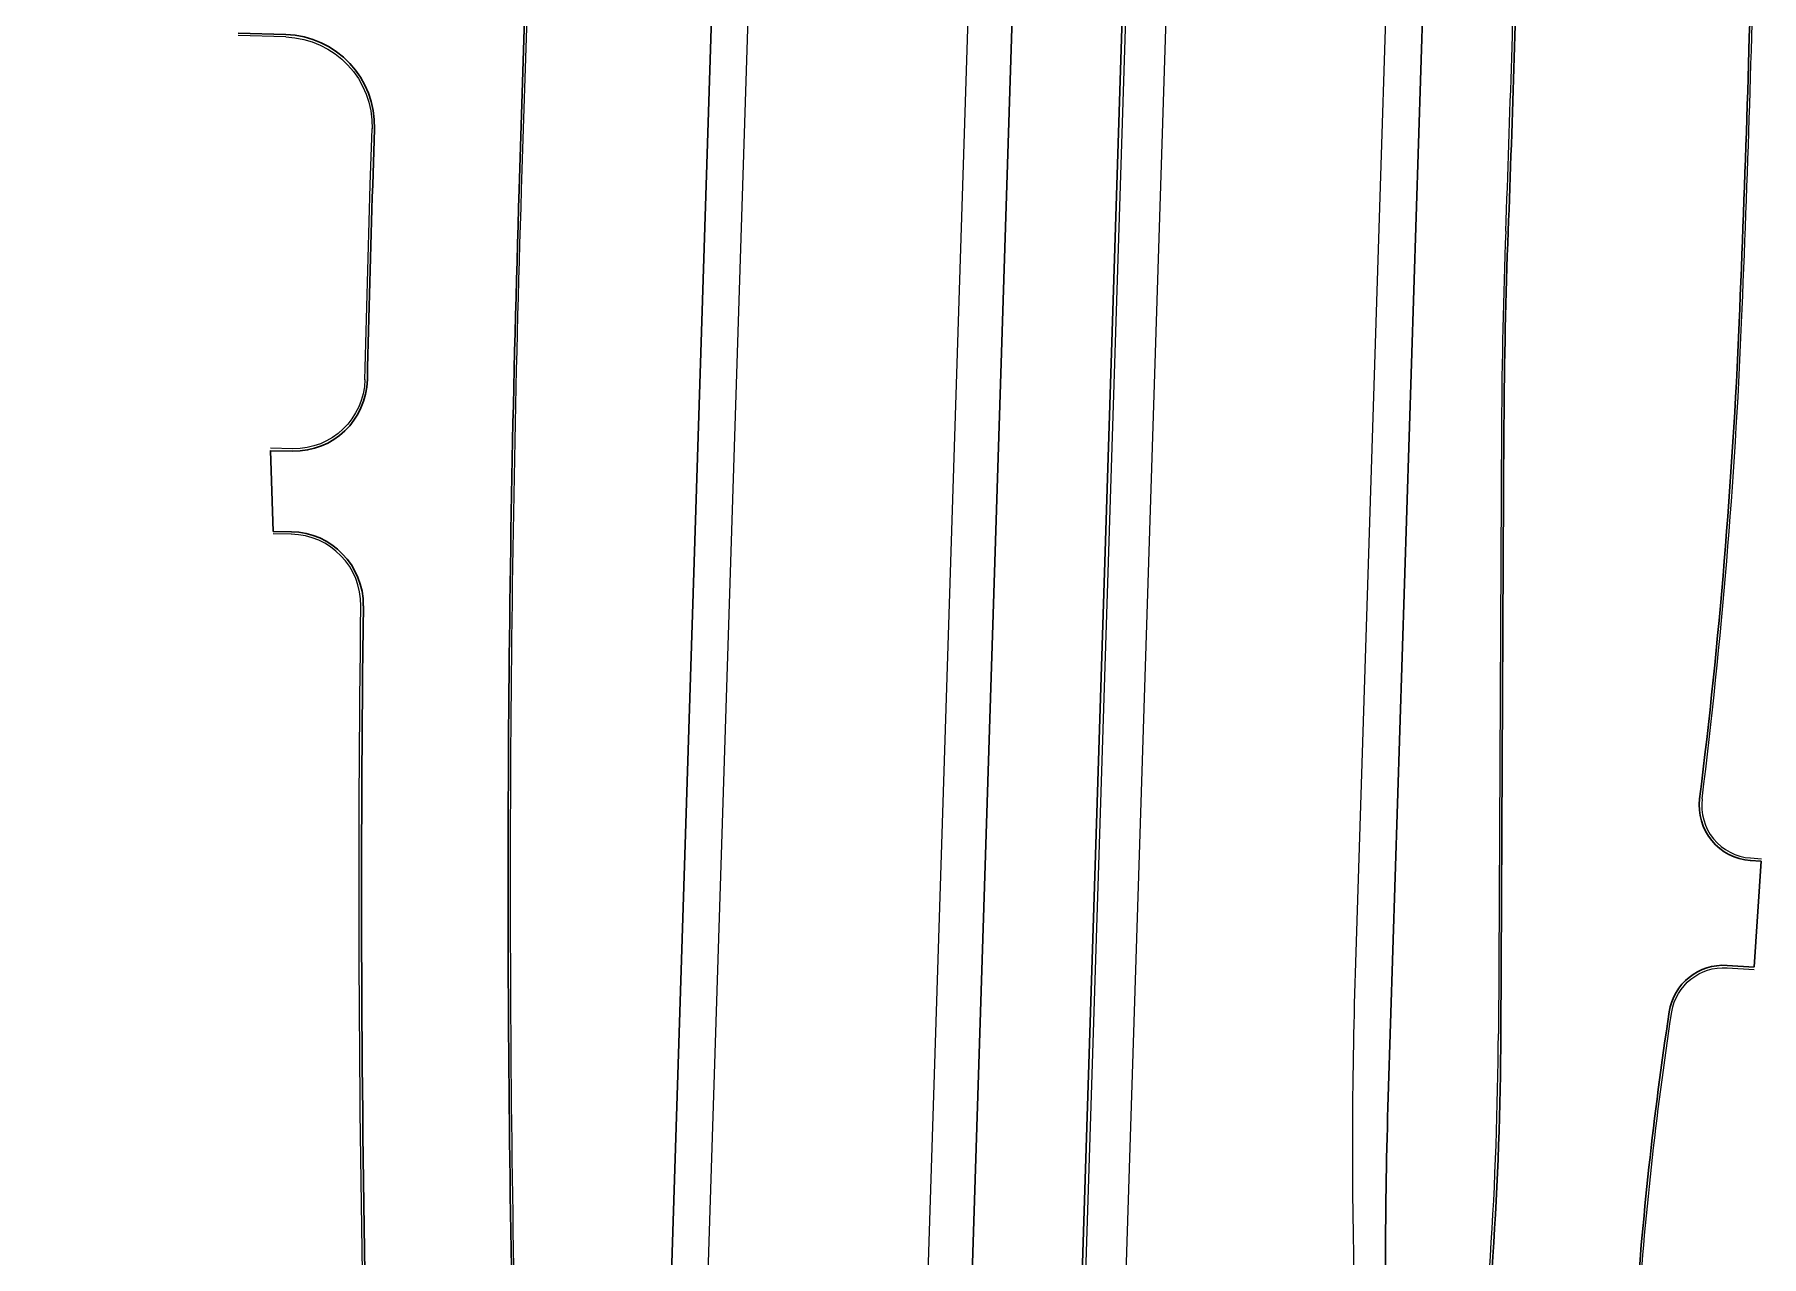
# Model space of a CAD drawing. Extents: x 2536801 to 2538856, y 7112140 to 7131569.
# Drawn here: x 2537846.6 to 2538318, y 7124406.1 to 7124739.6 of the extents above; entities that cross this region are included whole.
import ezdxf

# ---------------------------------------------------------------- set-up
doc = ezdxf.new("R2010")
doc.units = 0
doc.header["$LTSCALE"] = 100
doc.header["$MEASUREMENT"] = 0
for name, color, linetype, lineweight in [('D_BOC_FR', 3, 'Continuous', 13), ('D_CTB_1', 2, 'Continuous', 0), ('D_DRVWY_1', 6, 'Continuous', 30), ('D_EOS_ML', 7, 'Continuous', 30), ('D_EOS_RMP', 1, 'Continuous', 30), ('D_EOT_ML', 7, 'Continuous', 13), ('D_EOT_RMP', 1, 'Continuous', 13), ('D_FOC_FR', 3, 'Continuous', 30)]:
    doc.layers.add(name, color=color, linetype=linetype, lineweight=lineweight)

msp = doc.modelspace()

# ---------------------------------------------------------------- linework, layer by layer
at = {"layer": 'D_BOC_FR', "lineweight": 0}
for p, q in [((2537979.52, 7124697.31), (2537986.79, 7124925.62)), ((2537938.2, 7124698.61), (2537938.69, 7124714.02)), ((2538247.01, 7124632.95), (2538246.15, 7124466.93)), ((2538241.26, 7124365.07), (2538243.98, 7124406.21))]:
    msp.add_line(p, q, dxfattribs=at)
for centre, radius, start, end in [((2532303.2, 7124913.92), 5949.33, 357.80396, 358.717179), ((2532303.2, 7124913.92), 6014.67, 357.590071, 358.723659), ((2539847.66, 7124624.61), 1600.67, 177.80396, 179.70142), ((2536713.3, 7124728.31), 1600.67, 352.9216, 357.59007), ((2537246.83, 7124472.14), 999.33, 356.21744, 359.70142)]:
    msp.add_arc(centre, radius, start, end, dxfattribs=at)
at = {"layer": 'D_BOC_FR', "lineweight": 0, "extrusion": (0, 0, -1)}
for centre, radius, start, end in [((-2543937.83, 7124507.44), 6002.67, 1.316599, 1.824983), ((-2543937.83, 7124507.45), 5961.33, 358.81023, 1.825097), ((-2543937.83, 7124507.44), 6002.67, 358.810136, 0.729073), ((-2539281.36, 7124322.01), 999.33, 3.78288, 8.68345)]:
    msp.add_arc(centre, radius, start, end, dxfattribs=at)
at = {"layer": 'D_CTB_1', "linetype": 'Continuous', "lineweight": 0, "ltscale": 0.025}
msp.add_line((2538079.62, 7122710.13), (2538251.41, 7128101.79), dxfattribs=at)
at = {"layer": 'D_DRVWY_1', "lineweight": 0}
for p, q in [((2537915.14, 7124738.98), (2537902.15, 7124739.39)), ((2537917.07, 7124626.6), (2537910.95, 7124626.71)), ((2537916.66, 7124603.27), (2537911.73, 7124603.36)), ((2538314.98, 7124514.9), (2538317.97, 7124514.7)), ((2538308.58, 7124484.92), (2538315.97, 7124484.43)), ((2538308.58, 7124484.92), (2538315.97, 7124484.43))]:
    msp.add_line(p, q, dxfattribs=at)
at = {"layer": 'D_DRVWY_1'}
for p, q in [((2537915.17, 7124739.65), (2537902.17, 7124740.06)), ((2537911.74, 7124604.03), (2537910.94, 7124626.13)), ((2537917.06, 7124625.94), (2537910.94, 7124626.05)), ((2537916.67, 7124603.94), (2537911.74, 7124604.03)), ((2538314.93, 7124514.23), (2538317.93, 7124514.03)), ((2538316.02, 7124485.19), (2538317.93, 7124514.06)), ((2538308.62, 7124485.58), (2538316.01, 7124485.1))]:
    msp.add_line(p, q, dxfattribs=at)
at = {"layer": 'D_DRVWY_1', "lineweight": 0, "extrusion": (0, 0, -1)}
for centre, radius, start, end in [((-2537914.37, 7124714.66), 24.33, 91.8251, 181.825), ((-2537917.42, 7124645.93), 19.33, 181.3178, 271.0227), ((-2538307.63, 7124470.62), 14.33, 9.1084, 93.7826)]:
    msp.add_arc(centre, radius, start, end, dxfattribs=at)
at = {"layer": 'D_DRVWY_1', "extrusion": (0, 0, -1)}
for centre, radius, start, end in [((-2537914.37, 7124714.66), 25, 91.8251, 181.825), ((-2537917.42, 7124645.93), 20, 181.3178, 271.0227), ((-2538307.63, 7124470.62), 15, 8.6773, 93.7826)]:
    msp.add_arc(centre, radius, start, end, dxfattribs=at)
at = {"layer": 'D_DRVWY_1', "lineweight": 0}
for centre, radius, start, end in [((2537916.31, 7124583.94), 19.33, 359.2721, 88.9773), ((2538315.98, 7124529.19), 14.33, 172.4916, 266.0036)]:
    msp.add_arc(centre, radius, start, end, dxfattribs=at)
at = {"layer": 'D_DRVWY_1'}
for centre, radius, start, end in [((2537916.31, 7124583.94), 20, 359.2721, 88.9773), ((2538315.98, 7124529.19), 15, 172.9178, 266.0036)]:
    msp.add_arc(centre, radius, start, end, dxfattribs=at)
at = {"layer": 'D_EOS_ML'}
for p, q in [((2537858.55, 7116745.35), (2538220.42, 7128102.78)), ((2537888.54, 7116744.4), (2538250.41, 7128101.82)), ((2538216.08, 7124449.69), (2538239.13, 7125173.11)), ((2538014.16, 7124204.03), (2538043.5, 7125125.02))]:
    msp.add_line(p, q, dxfattribs=at)
at = {"layer": 'D_EOS_RMP', "extrusion": (0, 0, -1)}
msp.add_arc((-2539707.33, 7124402.17), 1492, 358.40727, 1.82493, dxfattribs=at)
at = {"layer": 'D_EOT_ML'}
for p, q in [((2537846.56, 7116745.74), (2538208.43, 7128103.16)), ((2537900.53, 7116744.02), (2538262.4, 7128101.44)), ((2538207.16, 7124483.48), (2538228.09, 7125140.59)), ((2538025.21, 7124236.96), (2538052.44, 7125091.52))]:
    msp.add_line(p, q, dxfattribs=at)
at = {"layer": 'D_EOT_RMP', "extrusion": (0, 0, -1)}
msp.add_arc((-2539706.4, 7124435.71), 1500, 358.40727, 1.82493, dxfattribs=at)
at = {"layer": 'D_FOC_FR'}
for p, q in [((2537978.85, 7124697.33), (2537986.13, 7124925.64)), ((2537938.87, 7124698.59), (2537939.36, 7124713.86)), ((2538247.68, 7124632.95), (2538246.82, 7124466.93)), ((2538241.93, 7124365.03), (2538244.65, 7124406.17))]:
    msp.add_line(p, q, dxfattribs=at)
for centre, radius, start, end in [((2532303.2, 7124913.92), 5950, 357.80396, 358.717179), ((2532303.2, 7124913.92), 6014, 357.590071, 358.722753), ((2539847.66, 7124624.61), 1600, 177.80396, 179.70142), ((2536713.3, 7124728.31), 1600, 352.91778, 357.59007), ((2537246.83, 7124472.14), 1000, 356.21744, 359.70142)]:
    msp.add_arc(centre, radius, start, end, dxfattribs=at)
at = {"layer": 'D_FOC_FR', "extrusion": (0, 0, -1)}
for centre, radius, start, end in [((-2543937.83, 7124507.44), 6002, 1.317784, 1.824983), ((-2543937.83, 7124507.45), 5962, 358.81023, 1.825097), ((-2543937.83, 7124507.44), 6002, 358.810136, 0.727888), ((-2539281.36, 7124322.01), 1000, 3.78288, 8.67727)]:
    msp.add_arc(centre, radius, start, end, dxfattribs=at)

doc.saveas('drawing.dxf')
